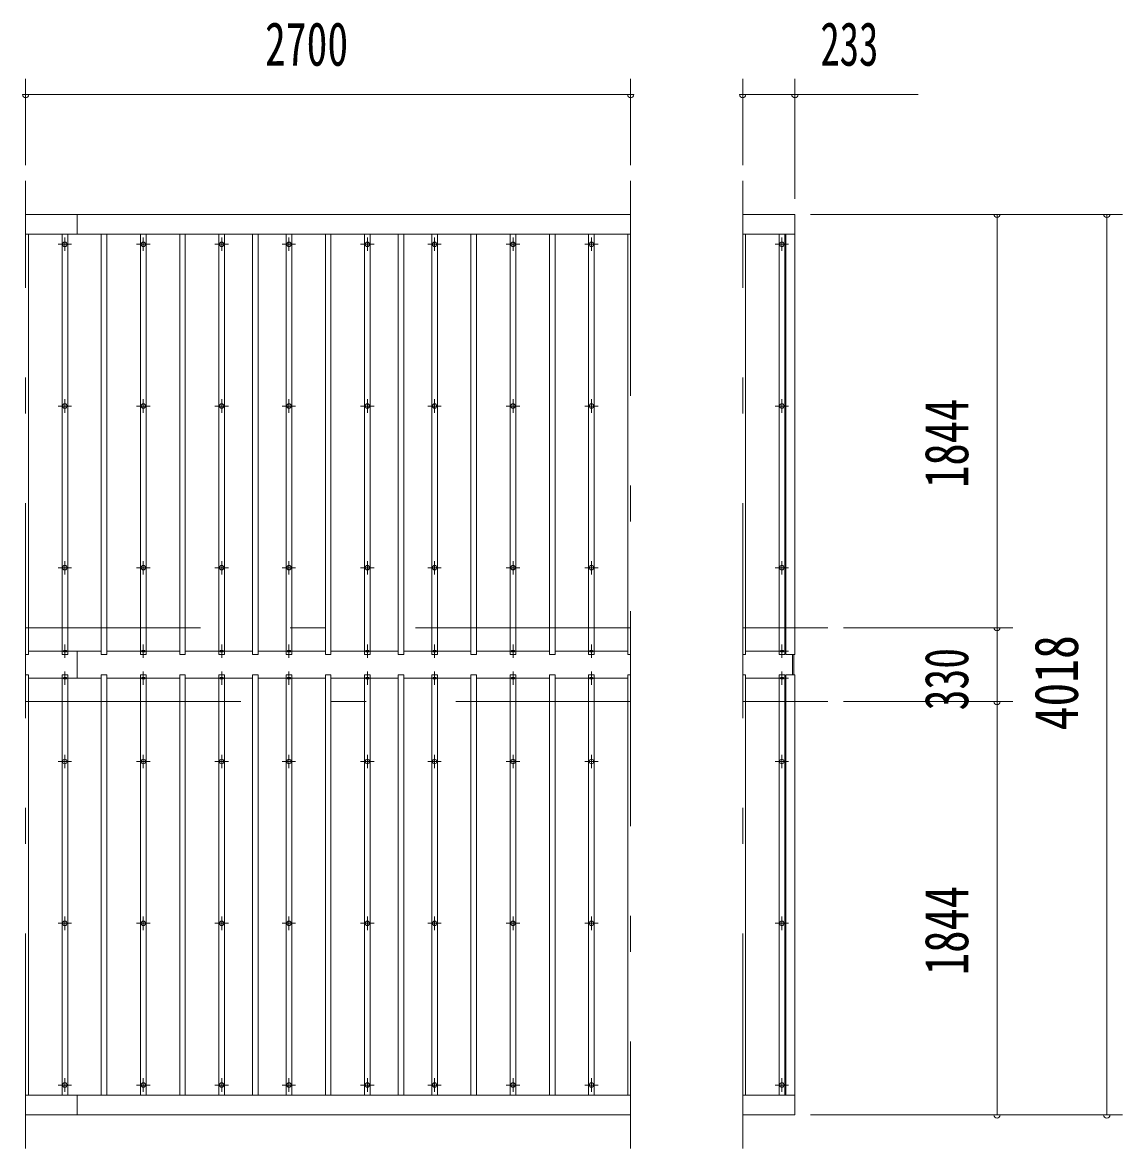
# Model space of a CAD drawing. Units: millimetres, scale not verified. Extents: x -31546 to 31551, y -14700 to 14700.
# Drawn here: x -16534 to -11625, y 8173 to 13197 of the extents above; entities that cross this region are included whole.
import ezdxf
from ezdxf.enums import TextEntityAlignment as Align

# ---------------------------------------------------------------- set-up
doc = ezdxf.new("R2010")
doc.units = ezdxf.units.MM
doc.header["$LTSCALE"] = 80
doc.linetypes.add('USER3', pattern=[24, 12, -5, 2, -5])
for name, color, linetype, lineweight in [('0-2_1-07BOLD', 7, 'Continuous', 18), ('0-3_1-27CENTER', 3, 'USER3', 18), ('0-4_1-47THIN', 4, 'Continuous', 18), ('0-5_1-57DIM', 3, 'Continuous', 18)]:
    doc.layers.add(name, color=color, linetype=linetype, lineweight=lineweight)
doc.styles.add('ＭＳ ゴシック', font='')
doc.styles.get('ＭＳ ゴシック').set_extended_font_data('MS Gothic')

msp = doc.modelspace()

# ---------------------------------------------------------------- linework, layer by layer
at = {"layer": '0-2_1-07BOLD'}
for p, q in [((-13819.95, 12340.53), (-16519.95, 12340.53)), ((-16289.95, 12253.1), (-16289.95, 12340.53)), ((-13319.95, 12340.53), (-13086.95, 12340.53)), ((-16519.95, 12253.1), (-13819.95, 12253.1)), ((-13086.95, 12253.1), (-13319.95, 12253.1)), ((-16289.95, 10271.05), (-16289.95, 10392.02)), ((-13096.95, 10377.02), (-13096.95, 10286.05)), ((-13091.95, 10286.05), (-13091.95, 10377.02)), ((-16519.95, 8409.97), (-13819.95, 8409.97)), ((-16289.95, 8322.54), (-16289.95, 8409.97)), ((-13086.95, 8409.97), (-13319.95, 8409.97)), ((-13819.95, 8322.54), (-16519.95, 8322.54))]:
    msp.add_line(p, q, dxfattribs=at)
for points in [[(-13086.95, 12340.53), (-13086.95, 10377.02), (-13126.95, 10377.02), (-13126.95, 12253.1)], [(-13319.95, 8322.54), (-13086.95, 8322.54), (-13086.95, 10286.05)], [(-13086.95, 10286.05), (-13126.95, 10286.05), (-13126.95, 8409.97)]]:
    msp.add_lwpolyline(points, dxfattribs=at)
for centre in [(-16344.95, 12207.35), (-15994.95, 12207.35), (-15644.95, 12207.35), (-15344.95, 12207.35), (-14994.95, 12207.35), (-14694.94, 12207.35), (-14344.95, 12207.35), (-13994.95, 12207.35), (-13144.94, 12207.35), (-16344.95, 11485.7), (-15994.95, 11485.7), (-15644.95, 11485.7), (-15344.95, 11485.7), (-14994.95, 11485.7), (-14694.94, 11485.7), (-14344.95, 11485.7), (-13994.95, 11485.7), (-13144.94, 11485.7), (-16344.95, 10764.04), (-15994.95, 10764.04), (-15644.95, 10764.04), (-15344.95, 10764.04), (-14994.95, 10764.04), (-14694.94, 10764.04), (-14344.95, 10764.04), (-13994.95, 10764.04), (-13144.94, 10764.04), (-16344.95, 9899.04), (-15994.95, 9899.04), (-15644.95, 9899.04), (-15344.95, 9899.04), (-14994.95, 9899.04), (-14694.94, 9899.04), (-14344.95, 9899.04), (-13994.95, 9899.04), (-13144.94, 9899.04), (-16344.95, 9177.37), (-15994.95, 9177.37), (-15644.95, 9177.37), (-15344.95, 9177.37), (-14994.95, 9177.37), (-14694.94, 9177.37), (-14344.95, 9177.37), (-13994.95, 9177.37), (-13144.94, 9177.37), (-16344.95, 8455.71), (-15994.95, 8455.71), (-15644.95, 8455.71), (-15344.95, 8455.71), (-14994.95, 8455.71), (-14694.94, 8455.71), (-14344.95, 8455.71), (-13994.95, 8455.71), (-13144.94, 8455.71)]:
    msp.add_circle(centre, 10, dxfattribs=at)
for centre, start, end in [((-16344.95, 10380.99), 46.3961, 133.6039), ((-16344.95, 10401.99), 226.39838, 313.60162), ((-15994.95, 10380.99), 46.3961, 133.6039), ((-15994.95, 10401.99), 226.39838, 313.60162), ((-15644.95, 10380.99), 46.3961, 133.6039), ((-15644.95, 10401.99), 226.39838, 313.60162), ((-15344.95, 10380.99), 46.3961, 133.6039), ((-15344.95, 10401.99), 226.39838, 313.60162), ((-14994.95, 10380.99), 46.3961, 133.6039), ((-14994.95, 10401.99), 226.39838, 313.60162), ((-14694.94, 10380.99), 46.3961, 133.6039), ((-14694.94, 10401.99), 226.39838, 313.60162), ((-14344.95, 10380.99), 46.3961, 133.6039), ((-14344.95, 10401.99), 226.39838, 313.60162), ((-13994.95, 10380.99), 46.3961, 133.6039), ((-13994.95, 10401.99), 226.39838, 313.60162), ((-13144.94, 10380.99), 46.3961, 133.6039), ((-13144.94, 10401.99), 226.39838, 313.60162), ((-16344.95, 10261.08), 46.39838, 133.60162), ((-16344.95, 10282.08), 226.3961, 313.6039), ((-15994.95, 10261.08), 46.39838, 133.60162), ((-15994.95, 10282.08), 226.3961, 313.6039), ((-15644.95, 10261.08), 46.39838, 133.60162), ((-15644.95, 10282.08), 226.3961, 313.6039), ((-15344.95, 10261.08), 46.39838, 133.60162), ((-15344.95, 10282.08), 226.3961, 313.6039), ((-14994.95, 10261.08), 46.39838, 133.60162), ((-14994.95, 10282.08), 226.3961, 313.6039), ((-14694.94, 10261.08), 46.39838, 133.60162), ((-14694.94, 10282.08), 226.3961, 313.6039), ((-14344.95, 10261.08), 46.39838, 133.60162), ((-14344.95, 10282.08), 226.3961, 313.6039), ((-13994.95, 10261.08), 46.39838, 133.60162), ((-13994.95, 10282.08), 226.3961, 313.6039), ((-13144.94, 10261.08), 46.39838, 133.60162), ((-13144.94, 10282.08), 226.3961, 313.6039)]:
    msp.add_arc(centre, 14.5, start, end, dxfattribs=at)
at = {"layer": '0-3_1-27CENTER'}
for p, q in [((-16519.95, 8172.53), (-16519.95, 12490.53)), ((-13819.95, 12490.53), (-13819.95, 8172.53)), ((-13319.95, 8172.53), (-13319.95, 12490.53)), ((-16344.95, 12237.36), (-16344.95, 12177.36)), ((-15994.95, 12177.36), (-15994.95, 12237.36)), ((-15644.95, 12237.36), (-15644.95, 12177.36)), ((-15344.95, 12177.36), (-15344.95, 12237.36)), ((-14994.95, 12237.36), (-14994.95, 12177.36)), ((-14694.94, 12177.36), (-14694.94, 12237.36)), ((-14344.95, 12237.36), (-14344.95, 12177.36)), ((-13994.95, 12177.36), (-13994.95, 12237.36)), ((-13144.94, 12237.36), (-13144.94, 12177.36)), ((-16374.94, 12207.35), (-16314.95, 12207.35)), ((-16024.95, 12207.35), (-15964.95, 12207.35)), ((-15614.95, 12207.35), (-15674.95, 12207.35)), ((-15374.95, 12207.35), (-15314.95, 12207.35)), ((-15024.95, 12207.35), (-14964.95, 12207.35)), ((-14724.95, 12207.35), (-14664.95, 12207.35)), ((-14374.94, 12207.35), (-14314.94, 12207.35)), ((-14024.94, 12207.35), (-13964.94, 12207.35)), ((-13114.94, 12207.35), (-13174.95, 12207.35)), ((-16344.95, 11455.7), (-16344.95, 11515.7)), ((-15994.95, 11455.7), (-15994.95, 11515.7)), ((-15644.95, 11515.7), (-15644.95, 11455.7)), ((-15344.95, 11455.7), (-15344.95, 11515.7)), ((-14994.95, 11515.7), (-14994.95, 11455.7)), ((-14694.94, 11455.7), (-14694.94, 11515.7)), ((-14344.95, 11515.7), (-14344.95, 11455.7)), ((-13994.95, 11455.7), (-13994.95, 11515.7)), ((-13144.94, 11455.7), (-13144.94, 11515.7)), ((-16314.95, 11485.7), (-16374.94, 11485.7)), ((-15964.95, 11485.7), (-16024.95, 11485.7)), ((-15614.95, 11485.7), (-15674.95, 11485.7)), ((-15314.95, 11485.7), (-15374.95, 11485.7)), ((-15024.95, 11485.7), (-14964.95, 11485.7)), ((-14664.95, 11485.7), (-14724.95, 11485.7)), ((-14374.94, 11485.7), (-14314.94, 11485.7)), ((-13964.94, 11485.7), (-14024.94, 11485.7)), ((-13174.95, 11485.7), (-13114.94, 11485.7)), ((-16374.94, 10764.04), (-16314.95, 10764.04)), ((-16344.95, 10734.04), (-16344.95, 10794.04)), ((-16024.95, 10764.04), (-15964.95, 10764.04)), ((-15994.95, 10734.04), (-15994.95, 10794.04)), ((-15674.95, 10764.04), (-15614.95, 10764.04)), ((-15644.95, 10734.04), (-15644.95, 10794.04)), ((-15374.95, 10764.04), (-15314.95, 10764.04)), ((-15344.95, 10734.04), (-15344.95, 10794.04)), ((-15024.95, 10764.04), (-14964.95, 10764.04)), ((-14994.95, 10794.04), (-14994.95, 10734.04)), ((-14724.95, 10764.04), (-14664.95, 10764.04)), ((-14694.94, 10734.04), (-14694.94, 10794.04)), ((-14374.94, 10764.04), (-14314.94, 10764.04)), ((-14344.95, 10734.04), (-14344.95, 10794.04)), ((-14024.94, 10764.04), (-13964.94, 10764.04)), ((-13994.95, 10794.04), (-13994.95, 10734.04)), ((-13114.94, 10764.04), (-13174.95, 10764.04)), ((-13144.94, 10794.04), (-13144.94, 10734.04)), ((-13819.95, 10496.54), (-16519.95, 10496.54)), ((-12939.95, 10496.54), (-13319.95, 10496.54)), ((-16344.95, 10361.49), (-16344.95, 10421.49)), ((-15994.95, 10361.49), (-15994.95, 10421.49)), ((-15644.95, 10421.49), (-15644.95, 10361.49)), ((-15344.95, 10361.49), (-15344.95, 10421.49)), ((-14994.95, 10421.49), (-14994.95, 10361.49)), ((-14694.94, 10361.49), (-14694.94, 10421.49)), ((-14344.95, 10421.49), (-14344.95, 10361.49)), ((-13994.95, 10361.49), (-13994.95, 10421.49)), ((-13144.94, 10421.49), (-13144.94, 10361.49)), ((-16374.94, 10391.49), (-16314.95, 10391.49)), ((-15964.95, 10391.49), (-16024.95, 10391.49)), ((-15674.95, 10391.49), (-15614.95, 10391.49)), ((-15374.95, 10391.49), (-15314.95, 10391.49)), ((-15024.95, 10391.49), (-14964.95, 10391.49)), ((-14664.95, 10391.49), (-14724.95, 10391.49)), ((-14374.94, 10391.49), (-14314.94, 10391.49)), ((-14024.94, 10391.49), (-13964.94, 10391.49)), ((-13174.95, 10391.49), (-13114.94, 10391.49)), ((-16344.95, 10241.59), (-16344.95, 10301.58)), ((-15994.95, 10241.59), (-15994.95, 10301.58)), ((-15644.95, 10301.58), (-15644.95, 10241.59)), ((-15344.95, 10241.59), (-15344.95, 10301.58)), ((-14994.95, 10301.58), (-14994.95, 10241.59)), ((-14694.94, 10241.59), (-14694.94, 10301.58)), ((-14344.95, 10301.58), (-14344.95, 10241.59)), ((-13994.95, 10241.59), (-13994.95, 10301.58)), ((-13144.94, 10301.58), (-13144.94, 10241.59)), ((-16314.95, 10271.58), (-16374.94, 10271.58)), ((-16024.95, 10271.58), (-15964.95, 10271.58)), ((-15614.95, 10271.58), (-15674.95, 10271.58)), ((-15374.95, 10271.58), (-15314.95, 10271.58)), ((-15024.95, 10271.58), (-14964.95, 10271.58)), ((-14724.95, 10271.58), (-14664.95, 10271.58)), ((-14374.94, 10271.58), (-14314.94, 10271.58)), ((-13964.94, 10271.58), (-14024.94, 10271.58)), ((-13114.94, 10271.58), (-13174.95, 10271.58)), ((-16519.95, 10166.54), (-13819.95, 10166.54)), ((-13319.95, 10166.54), (-12939.95, 10166.54)), ((-16314.95, 9899.04), (-16374.94, 9899.04)), ((-16344.95, 9929.03), (-16344.95, 9869.03)), ((-15964.95, 9899.04), (-16024.95, 9899.04)), ((-15994.95, 9869.03), (-15994.95, 9929.03)), ((-15614.95, 9899.04), (-15674.95, 9899.04)), ((-15644.95, 9929.03), (-15644.95, 9869.03)), ((-15374.95, 9899.04), (-15314.95, 9899.04)), ((-15344.95, 9869.03), (-15344.95, 9929.03)), ((-14964.95, 9899.04), (-15024.95, 9899.04)), ((-14994.95, 9929.03), (-14994.95, 9869.03)), ((-14664.95, 9899.04), (-14724.95, 9899.04)), ((-14694.94, 9869.03), (-14694.94, 9929.03)), ((-14314.94, 9899.04), (-14374.94, 9899.04)), ((-14344.95, 9929.03), (-14344.95, 9869.03)), ((-14024.94, 9899.04), (-13964.94, 9899.04)), ((-13994.95, 9869.03), (-13994.95, 9929.03)), ((-13174.95, 9899.04), (-13114.94, 9899.04)), ((-13144.94, 9929.03), (-13144.94, 9869.03)), ((-16344.95, 9147.37), (-16344.95, 9207.38)), ((-15994.95, 9147.37), (-15994.95, 9207.38)), ((-15644.95, 9207.38), (-15644.95, 9147.37)), ((-15344.95, 9147.37), (-15344.95, 9207.38)), ((-14994.95, 9207.38), (-14994.95, 9147.37)), ((-14694.94, 9147.37), (-14694.94, 9207.38)), ((-14344.95, 9207.38), (-14344.95, 9147.37)), ((-13994.95, 9147.37), (-13994.95, 9207.38)), ((-13144.94, 9207.38), (-13144.94, 9147.37)), ((-16374.94, 9177.37), (-16314.95, 9177.37)), ((-16024.95, 9177.37), (-15964.95, 9177.37)), ((-15614.95, 9177.37), (-15674.95, 9177.37)), ((-15374.95, 9177.37), (-15314.95, 9177.37)), ((-15024.95, 9177.37), (-14964.95, 9177.37)), ((-14724.95, 9177.37), (-14664.95, 9177.37)), ((-14374.94, 9177.37), (-14314.94, 9177.37)), ((-14024.94, 9177.37), (-13964.94, 9177.37)), ((-13114.94, 9177.37), (-13174.95, 9177.37)), ((-16314.95, 8455.71), (-16374.94, 8455.71)), ((-16344.95, 8485.71), (-16344.95, 8425.71)), ((-15964.95, 8455.71), (-16024.95, 8455.71)), ((-15994.95, 8425.71), (-15994.95, 8485.71)), ((-15614.95, 8455.71), (-15674.95, 8455.71)), ((-15644.95, 8485.71), (-15644.95, 8425.71)), ((-15374.95, 8455.71), (-15314.95, 8455.71)), ((-15344.95, 8425.71), (-15344.95, 8485.71)), ((-14964.95, 8455.71), (-15024.95, 8455.71)), ((-14994.95, 8485.71), (-14994.95, 8425.71)), ((-14664.95, 8455.71), (-14724.95, 8455.71)), ((-14694.94, 8425.71), (-14694.94, 8485.71)), ((-14314.94, 8455.71), (-14374.94, 8455.71)), ((-14344.95, 8485.71), (-14344.95, 8425.71)), ((-14024.94, 8455.71), (-13964.94, 8455.71)), ((-13994.95, 8425.71), (-13994.95, 8485.71)), ((-13174.95, 8455.71), (-13114.94, 8455.71)), ((-13144.94, 8485.71), (-13144.94, 8425.71))]:
    msp.add_line(p, q, dxfattribs=at)
at = {"layer": '0-4_1-47THIN'}
for p, q in [((-16507.45, 10377.02), (-16507.45, 12253.1)), ((-16332.45, 12253.1), (-16332.45, 10377.02)), ((-16157.45, 10377.02), (-16157.45, 12253.1)), ((-15982.45, 10377.02), (-15982.45, 12253.1)), ((-15807.45, 12253.1), (-15807.45, 10377.02)), ((-15632.45, 12253.1), (-15632.45, 10377.02)), ((-15482.45, 12253.1), (-15482.45, 10377.02)), ((-15332.45, 10377.02), (-15332.45, 12253.1)), ((-15157.45, 10377.02), (-15157.45, 12253.1)), ((-14982.44, 10377.02), (-14982.44, 12253.1)), ((-14832.45, 12253.1), (-14832.45, 10377.02)), ((-14682.45, 12253.1), (-14682.45, 10377.02)), ((-14507.44, 12253.1), (-14507.44, 10377.02)), ((-14332.45, 10377.02), (-14332.45, 12253.1)), ((-14157.45, 12253.1), (-14157.45, 10377.02)), ((-13982.45, 10377.02), (-13982.45, 12253.1)), ((-13307.44, 10377.02), (-13307.44, 12253.1)), ((-13132.44, 12253.1), (-13132.44, 10377.02)), ((-16507.45, 10377.02), (-16519.95, 10377.02)), ((-16357.45, 10392.02), (-16507.45, 10392.02)), ((-16182.45, 10392.02), (-16332.45, 10392.02)), ((-16007.45, 10392.02), (-16157.45, 10392.02)), ((-15832.45, 10392.02), (-15982.45, 10392.02)), ((-15657.44, 10392.02), (-15807.45, 10392.02)), ((-15507.45, 10392.02), (-15632.45, 10392.02)), ((-15357.45, 10392.02), (-15482.45, 10392.02)), ((-15182.45, 10392.02), (-15332.45, 10392.02)), ((-15007.45, 10392.02), (-15157.45, 10392.02)), ((-14857.45, 10392.02), (-14982.44, 10392.02)), ((-14707.45, 10392.02), (-14832.45, 10392.02)), ((-14532.45, 10392.02), (-14682.45, 10392.02)), ((-14357.45, 10392.02), (-14507.44, 10392.02)), ((-14182.45, 10392.02), (-14332.45, 10392.02)), ((-14007.45, 10392.02), (-14157.45, 10392.02)), ((-13832.45, 10392.02), (-13982.45, 10392.02)), ((-13307.44, 10377.02), (-13319.95, 10377.02)), ((-13157.45, 10392.02), (-13307.44, 10392.02)), ((-13132.44, 10392.02), (-13126.95, 10392.02)), ((-16507.45, 10271.05), (-16357.45, 10271.05)), ((-16357.45, 8409.97), (-16357.45, 10286.05)), ((-16332.45, 10271.05), (-16182.45, 10271.05)), ((-16182.45, 8409.97), (-16182.45, 10286.05)), ((-16157.45, 10271.05), (-16007.45, 10271.05)), ((-16007.45, 8409.97), (-16007.45, 10286.05)), ((-15982.45, 10271.05), (-15832.45, 10271.05)), ((-15832.45, 8409.97), (-15832.45, 10286.05)), ((-15807.45, 10271.05), (-15657.44, 10271.05)), ((-15657.44, 8409.97), (-15657.44, 10286.05)), ((-15632.45, 10271.05), (-15507.45, 10271.05)), ((-15507.45, 8409.97), (-15507.45, 10286.05)), ((-15482.45, 10271.05), (-15357.45, 10271.05)), ((-15357.45, 8409.97), (-15357.45, 10286.05)), ((-15332.45, 10271.05), (-15182.45, 10271.05)), ((-15182.45, 8409.97), (-15182.45, 10286.05)), ((-15157.45, 10271.05), (-15007.45, 10271.05)), ((-15007.45, 8409.97), (-15007.45, 10286.05)), ((-14982.44, 10271.05), (-14857.45, 10271.05)), ((-14857.45, 8409.97), (-14857.45, 10286.05)), ((-14832.45, 10271.05), (-14707.45, 10271.05)), ((-14707.45, 8409.97), (-14707.45, 10286.05)), ((-14682.45, 10271.05), (-14532.45, 10271.05)), ((-14532.45, 8409.97), (-14532.45, 10286.05)), ((-14507.44, 10271.05), (-14357.45, 10271.05)), ((-14357.45, 8409.97), (-14357.45, 10286.05)), ((-14332.45, 10271.05), (-14182.45, 10271.05)), ((-14182.45, 8409.97), (-14182.45, 10286.05)), ((-14157.45, 10271.05), (-14007.45, 10271.05)), ((-14007.45, 8409.97), (-14007.45, 10286.05)), ((-13982.45, 10271.05), (-13832.45, 10271.05)), ((-13832.44, 10286.05), (-13819.95, 10286.05)), ((-13832.44, 10286.05), (-13832.44, 8409.97)), ((-13307.44, 10271.05), (-13157.45, 10271.05)), ((-13157.45, 10286.05), (-13157.45, 8409.97)), ((-13132.44, 10271.05), (-13126.95, 10271.05))]:
    msp.add_line(p, q, dxfattribs=at)
for points in [[(-16332.45, 10377.02), (-16357.45, 10377.02), (-16357.45, 12253.1)], [(-16182.45, 12253.1), (-16182.45, 10377.02), (-16157.45, 10377.02)], [(-16007.45, 12253.1), (-16007.45, 10377.02), (-15982.45, 10377.02)], [(-15807.45, 10377.02), (-15832.45, 10377.02), (-15832.45, 12253.1)], [(-15632.45, 10377.02), (-15657.44, 10377.02), (-15657.44, 12253.1)], [(-15482.45, 10377.02), (-15507.45, 10377.02), (-15507.45, 12253.1)], [(-15357.45, 12253.1), (-15357.45, 10377.02), (-15332.45, 10377.02)], [(-15182.45, 12253.1), (-15182.45, 10377.02), (-15157.45, 10377.02)], [(-15007.45, 12253.1), (-15007.45, 10377.02), (-14982.44, 10377.02)], [(-14832.45, 10377.02), (-14857.45, 10377.02), (-14857.45, 12253.1)], [(-14682.45, 10377.02), (-14707.45, 10377.02), (-14707.45, 12253.1)], [(-14507.44, 10377.02), (-14532.45, 10377.02), (-14532.45, 12253.1)], [(-14357.45, 12253.1), (-14357.45, 10377.02), (-14332.45, 10377.02)], [(-14157.45, 10377.02), (-14182.45, 10377.02), (-14182.45, 12253.1)], [(-14007.45, 12253.1), (-14007.45, 10377.02), (-13982.45, 10377.02)], [(-13832.44, 12253.1), (-13832.44, 10377.02), (-13819.95, 10377.02)], [(-13132.44, 10377.02), (-13157.45, 10377.02), (-13157.45, 12253.1)], [(-16507.45, 8409.97), (-16507.45, 10286.05), (-16519.95, 10286.05)], [(-16357.45, 10286.05), (-16332.45, 10286.05), (-16332.45, 8409.97)], [(-16182.45, 10286.05), (-16157.45, 10286.05), (-16157.45, 8409.97)], [(-16007.45, 10286.05), (-15982.45, 10286.05), (-15982.45, 8409.97)], [(-15832.45, 10286.05), (-15807.45, 10286.05), (-15807.45, 8409.97)], [(-15657.44, 10286.05), (-15632.45, 10286.05), (-15632.45, 8409.97)], [(-15507.45, 10286.05), (-15482.45, 10286.05), (-15482.45, 8409.97)], [(-15357.45, 10286.05), (-15332.45, 10286.05), (-15332.45, 8409.97)], [(-15182.45, 10286.05), (-15157.45, 10286.05), (-15157.45, 8409.97)], [(-15007.45, 10286.05), (-14982.44, 10286.05), (-14982.44, 8409.97)], [(-14857.45, 10286.05), (-14832.45, 10286.05), (-14832.45, 8409.97)], [(-14707.45, 10286.05), (-14682.45, 10286.05), (-14682.45, 8409.97)], [(-14532.45, 10286.05), (-14507.44, 10286.05), (-14507.44, 8409.97)], [(-14357.45, 10286.05), (-14332.45, 10286.05), (-14332.45, 8409.97)], [(-14182.45, 10286.05), (-14157.45, 10286.05), (-14157.45, 8409.97)], [(-14007.45, 10286.05), (-13982.45, 10286.05), (-13982.45, 8409.97)], [(-13307.44, 8409.97), (-13307.44, 10286.05), (-13319.95, 10286.05)], [(-13132.44, 8409.97), (-13132.44, 10286.05), (-13157.45, 10286.05)]]:
    msp.add_lwpolyline(points, dxfattribs=at)
at = {"layer": '0-5_1-57DIM'}
for p, q in [((-16519.95, 12560.53), (-16519.95, 12945.53)), ((-13819.95, 12560.53), (-13819.95, 12945.53)), ((-13319.95, 12560.53), (-13319.95, 12945.53)), ((-13086.95, 12945.53), (-13086.95, 12410.53)), ((-16505.95, 12875.53), (-16533.95, 12875.53)), ((-16519.95, 12875.53), (-13819.95, 12875.53)), ((-13805.95, 12875.53), (-13833.95, 12875.53)), ((-13305.95, 12875.53), (-13333.95, 12875.53)), ((-13319.95, 12875.53), (-13086.95, 12875.53)), ((-13072.95, 12875.53), (-13100.95, 12875.53)), ((-12537.45, 12875.53), (-13086.95, 12875.53)), ((-13016.95, 12340.53), (-11624.94, 12340.53)), ((-12170.94, 12340.53), (-12198.94, 12340.53)), ((-12184.94, 12340.53), (-12184.94, 10496.54)), ((-11680.94, 12340.53), (-11708.94, 12340.53)), ((-11694.94, 12340.53), (-11694.94, 8322.54)), ((-12114.94, 10496.54), (-12869.95, 10496.54)), ((-12170.94, 10496.54), (-12198.94, 10496.54)), ((-12184.94, 10496.54), (-12184.94, 10166.54)), ((-12869.95, 10166.54), (-12114.94, 10166.54)), ((-12170.94, 10166.54), (-12198.94, 10166.54)), ((-12184.94, 10166.54), (-12184.94, 8322.54)), ((-11624.94, 8322.54), (-13016.95, 8322.54)), ((-12170.94, 8322.54), (-12198.94, 8322.54)), ((-11680.94, 8322.54), (-11708.94, 8322.54))]:
    msp.add_line(p, q, dxfattribs=at)
for centre in [(-16519.95, 12875.53), (-13819.95, 12875.53), (-13319.95, 12875.53), (-13086.95, 12875.53), (-12184.94, 12340.53), (-11694.94, 12340.53), (-12184.94, 10496.54), (-12184.94, 10166.54), (-12184.94, 8322.54), (-11694.94, 8322.54)]:
    msp.add_arc(centre, 14, 180, 0, dxfattribs=at)

# ---------------------------------------------------------------- texts
at = {"layer": '0-5_1-57DIM', "color": 7, "style": 'ＭＳ ゴシック'}
for s, width, p in [('2700', 0.7, (-15451.82, 12945.53)), ('233', 0.65, (-12973.15, 12945.53))]:
    msp.add_text(s, height=195, dxfattribs=dict(at, width=width)).set_placement(p, align=Align.BOTTOM_LEFT)
for s, width, p in [('1844', 0.75, (-12254.94, 11120.26)), ('4018', 0.8, (-11764.94, 10038.58)), ('330', 0.7, (-12254.94, 10127.5)), ('1844', 0.75, (-12254.94, 8946.26))]:
    msp.add_text(s, height=195, rotation=90, dxfattribs=dict(at, width=width)).set_placement(p, align=Align.BOTTOM_LEFT)

doc.saveas('drawing.dxf')
